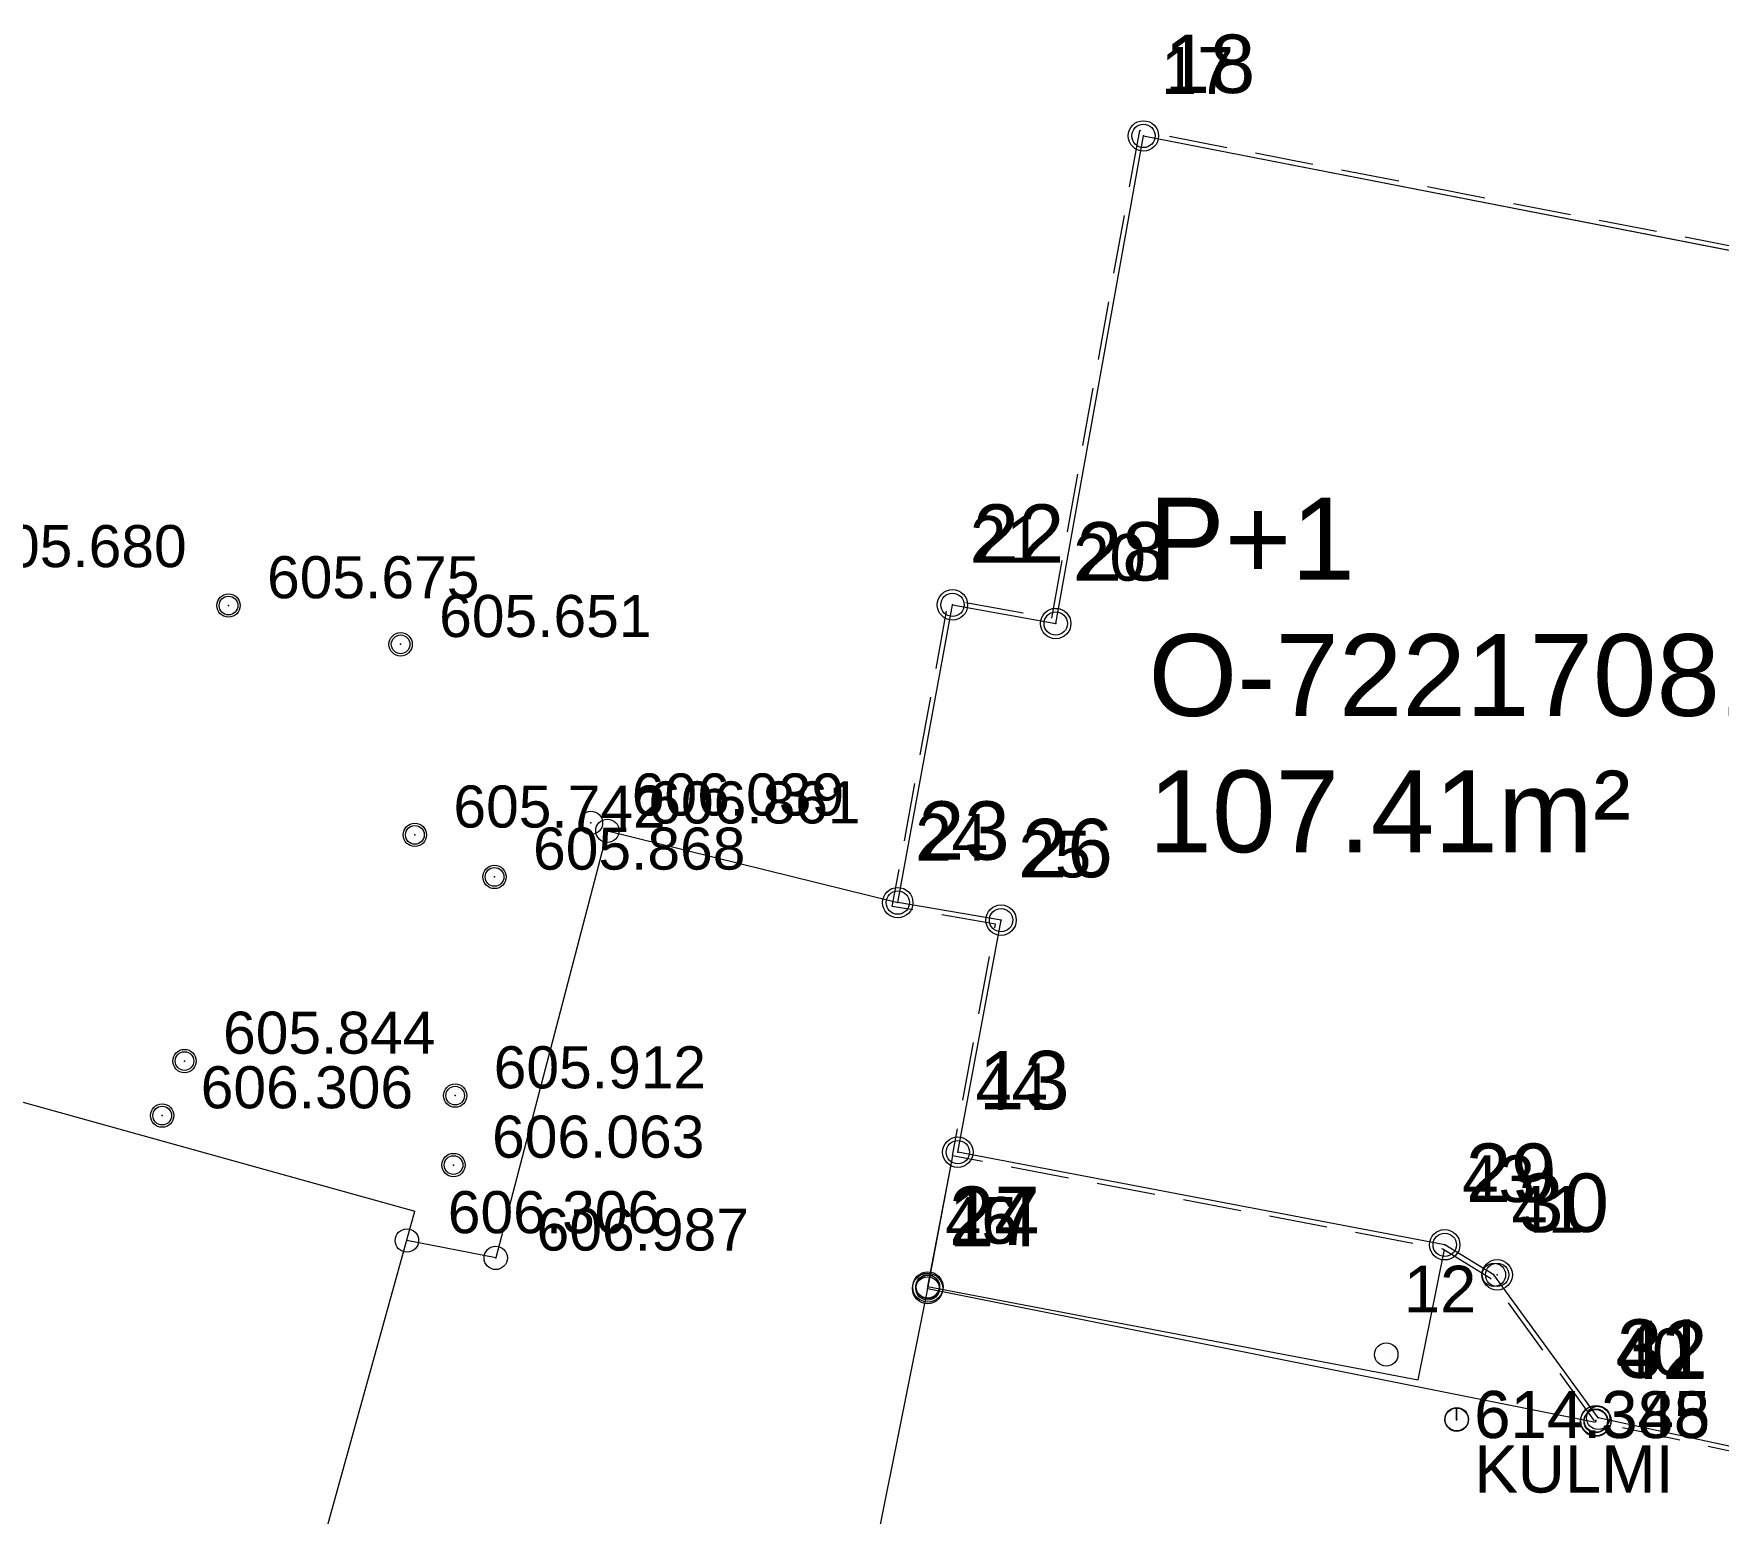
# Model space of a CAD drawing. Header units: metres. Extents: x 7508213 to 7508396, y 4696547 to 4696848.
# Drawn here: x 7508319.71 to 7508334.14, y 4696768.6 to 4696781.26 of the extents above; entities that cross this region are included whole.
import ezdxf

# ---------------------------------------------------------------- set-up
doc = ezdxf.new("R2010")
doc.units = ezdxf.units.M
doc.header["$PDMODE"] = 32
doc.header["$PDSIZE"] = 0.2
doc.linetypes.add('DASHED', pattern=[0.75, 0.5, -0.25])
for name, color, linetype, lineweight in [('emrat e rrugeve', 7, 'Continuous', 0), ('Etazha 0 terasa', 6, 'Continuous', 0), ('kati 0', 1, 'Continuous', 0), ('kati 0 pikat', 1, 'Continuous', 0), ('kati 0 pikat garb', 1, 'Continuous', 0), ('kati 1', 5, 'Continuous', 0), ('kati 1 pikat', 5, 'Continuous', 0), ('kati 1 terasat', 222, 'Continuous', 0), ('kati 1 terasat pikat', 222, 'Continuous', 0), ('Matjet', 210, 'Continuous', 0), ('Pikat kulm', 85, 'Continuous', 0)]:
    doc.layers.add(name, color=color, linetype=linetype, lineweight=lineweight)
doc.layers.add('garazha', color=7, linetype='Continuous', lineweight=0, true_color=0x68589d)
doc.layers.add('garazha pikat', color=7, linetype='Continuous', lineweight=0, true_color=0x68589d)
doc.styles.get("Standard").update_dxf_attribs({"font": 'arial.ttf'})

# ---------------------------------------------------------------- blocks, each defined once
blk = doc.blocks.new('*U58')
at = {"color": 0, "linetype": 'ByBlock', "lineweight": -2, "transparency": 16777216}
blk.add_line((0, 0), (0, 0), dxfattribs=at)
blk.add_circle((0, 0), 0.5, dxfattribs=at)
blk = doc.blocks.new('*U848', base_point=(7508331.294, 4696769.956, 606.713))
at = {"layer": 'kati 0 pikat', "linetype": 'ByBlock', "insert": (7508331.444, 4696770.316, 606.713), "char_height": 0.4, "attachment_point": 7}
blk.add_mtext('12', dxfattribs=at)
blk = doc.blocks.new('*U849', base_point=(7508331.294, 4696769.956, 606.713))
at = {"layer": 'kati 0 pikat', "linetype": 'ByBlock', "lineweight": -2}
blk.add_blockref('*U848', (7508331.294, 4696769.956, 606.713), dxfattribs=at)
blk = doc.blocks.new('*U850', base_point=(7508331.294, 4696769.956, 606.713))
at = {"layer": 'kati 0 pikat', "linetype": 'ByBlock', "lineweight": -2}
blk.add_blockref('*U849', (7508331.294, 4696769.956, 606.713), dxfattribs=at)
at = {"layer": 'kati 0 pikat', "linetype": 'ByBlock', "lineweight": -2, "xscale": 0.1999999960000001, "yscale": 0.1999999960000001, "zscale": 0.1999999960000001}
blk.add_blockref('*U58', (7508331.294, 4696769.956, 606.713), dxfattribs=at)
blk = doc.blocks.new('*U851', base_point=(7508327.626, 4696771.688, 609.583))
at = {"layer": 'kati 1 pikat', "linetype": 'ByBlock', "insert": (7508327.806, 4696772.048, 609.583), "char_height": 0.5, "attachment_point": 7}
blk.add_mtext('13', dxfattribs=at)
blk = doc.blocks.new('*U852', base_point=(7508327.626, 4696771.688, 609.583))
at = {"layer": 'kati 1 pikat', "linetype": 'ByBlock', "lineweight": -2}
blk.add_blockref('*U851', (7508327.626, 4696771.688, 609.583), dxfattribs=at)
blk = doc.blocks.new('*U853', base_point=(7508327.626, 4696771.688, 609.583))
at = {"layer": 'kati 1 pikat', "linetype": 'ByBlock', "lineweight": -2}
blk.add_blockref('*U852', (7508327.626, 4696771.688, 609.583), dxfattribs=at)
at = {"layer": 'kati 1 pikat', "linetype": 'ByBlock', "lineweight": -2, "xscale": 0.2599999948000001, "yscale": 0.2599999948000001, "zscale": 0.2599999948000001}
blk.add_blockref('*U58', (7508327.626, 4696771.688, 609.583), dxfattribs=at)
blk = doc.blocks.new('*U854', base_point=(7508327.367, 4696770.521, 609.583))
at = {"layer": 'kati 1 terasat pikat', "linetype": 'ByBlock', "insert": (7508327.547, 4696770.881, 609.583), "char_height": 0.5, "attachment_point": 7}
blk.add_mtext('14', dxfattribs=at)
blk = doc.blocks.new('*U855', base_point=(7508327.367, 4696770.521, 609.583))
at = {"layer": 'kati 1 terasat pikat', "linetype": 'ByBlock', "lineweight": -2}
blk.add_blockref('*U854', (7508327.367, 4696770.521, 609.583), dxfattribs=at)
blk = doc.blocks.new('*U856', base_point=(7508327.367, 4696770.521, 609.583))
at = {"layer": 'kati 1 terasat pikat', "linetype": 'ByBlock', "lineweight": -2}
blk.add_blockref('*U855', (7508327.367, 4696770.521, 609.583), dxfattribs=at)
at = {"layer": 'kati 1 terasat pikat', "linetype": 'ByBlock', "lineweight": -2, "xscale": 0.2599999948000001, "yscale": 0.2599999948000001, "zscale": 0.2599999948000001}
blk.add_blockref('*U58', (7508327.367, 4696770.521, 609.583), dxfattribs=at)
blk = doc.blocks.new('*U92')
at = {"color": 0, "linetype": 'ByBlock', "lineweight": -2, "transparency": 16777216}
blk.add_line((0, 0), (0, 0.5), dxfattribs=at)
blk.add_circle((0, 0), 0.5, dxfattribs=at)
blk = doc.blocks.new('*U857', base_point=(7508331.896, 4696769.398, 614.388))
at = {"layer": 'Pikat kulm', "linetype": 'ByBlock', "char_height": 0.4}
for s, insert, attachment_point in [('{\\fArial|b0|i0|c0|p34;\\C30;614.388}', (7508332.046, 4696769.438, 614.388), 4), ('{\\fArial|b0|i0|c0|p34;\\C55;\\c5411237;KULMI}', (7508332.046, 4696769.174, 614.388), 1)]:
    blk.add_mtext(s, dxfattribs=dict(at, insert=insert, attachment_point=attachment_point))
blk = doc.blocks.new('*U858', base_point=(7508331.896, 4696769.398, 614.388))
at = {"color": 97, "linetype": 'ByBlock', "lineweight": -2}
blk.add_blockref('*U857', (7508331.896, 4696769.398, 614.388), dxfattribs=at)
blk = doc.blocks.new('*U859', base_point=(7508331.896, 4696769.398, 614.388))
at = {"color": 97, "linetype": 'ByBlock', "lineweight": -2}
blk.add_blockref('*U858', (7508331.896, 4696769.398, 614.388), dxfattribs=at)
at = {"color": 97, "linetype": 'ByBlock', "lineweight": -2, "xscale": 0.1999999960000001, "yscale": 0.1999999960000001, "zscale": 0.1999999960000001}
blk.add_blockref('*U92', (7508331.896, 4696769.398, 614.388), dxfattribs=at)
blk = doc.blocks.new('*U863', base_point=(7508329.215, 4696780.387, 606.713))
at = {"layer": 'kati 0 pikat', "linetype": 'ByBlock', "insert": (7508329.365, 4696780.747, 606.713), "char_height": 0.4, "attachment_point": 7}
blk.add_mtext('17', dxfattribs=at)
blk = doc.blocks.new('*U864', base_point=(7508329.215, 4696780.387, 606.713))
at = {"layer": 'kati 0 pikat', "linetype": 'ByBlock', "lineweight": -2}
blk.add_blockref('*U863', (7508329.215, 4696780.387, 606.713), dxfattribs=at)
blk = doc.blocks.new('*U865', base_point=(7508329.215, 4696780.387, 606.713))
at = {"layer": 'kati 0 pikat', "linetype": 'ByBlock', "lineweight": -2}
blk.add_blockref('*U864', (7508329.215, 4696780.387, 606.713), dxfattribs=at)
at = {"layer": 'kati 0 pikat', "linetype": 'ByBlock', "lineweight": -2, "xscale": 0.1999999960000001, "yscale": 0.1999999960000001, "zscale": 0.1999999960000001}
blk.add_blockref('*U58', (7508329.215, 4696780.387, 606.713), dxfattribs=at)
blk = doc.blocks.new('*U866', base_point=(7508329.215, 4696780.387, 609.583))
at = {"layer": 'kati 1 pikat', "linetype": 'ByBlock', "insert": (7508329.395, 4696780.747, 609.583), "char_height": 0.5, "attachment_point": 7}
blk.add_mtext('18', dxfattribs=at)
blk = doc.blocks.new('*U867', base_point=(7508329.215, 4696780.387, 609.583))
at = {"layer": 'kati 1 pikat', "linetype": 'ByBlock', "lineweight": -2}
blk.add_blockref('*U866', (7508329.215, 4696780.387, 609.583), dxfattribs=at)
blk = doc.blocks.new('*U868', base_point=(7508329.215, 4696780.387, 609.583))
at = {"layer": 'kati 1 pikat', "linetype": 'ByBlock', "lineweight": -2}
blk.add_blockref('*U867', (7508329.215, 4696780.387, 609.583), dxfattribs=at)
at = {"layer": 'kati 1 pikat', "linetype": 'ByBlock', "lineweight": -2, "xscale": 0.2599999948000001, "yscale": 0.2599999948000001, "zscale": 0.2599999948000001}
blk.add_blockref('*U58', (7508329.215, 4696780.387, 609.583), dxfattribs=at)
blk = doc.blocks.new('*U872', base_point=(7508328.464, 4696776.213, 606.713))
at = {"layer": 'kati 0 pikat', "linetype": 'ByBlock', "insert": (7508328.614, 4696776.574, 606.713), "char_height": 0.4, "attachment_point": 7}
blk.add_mtext('20', dxfattribs=at)
blk = doc.blocks.new('*U873', base_point=(7508328.464, 4696776.213, 606.713))
at = {"layer": 'kati 0 pikat', "linetype": 'ByBlock', "lineweight": -2}
blk.add_blockref('*U872', (7508328.464, 4696776.213, 606.713), dxfattribs=at)
blk = doc.blocks.new('*U874', base_point=(7508328.464, 4696776.213, 606.713))
at = {"layer": 'kati 0 pikat', "linetype": 'ByBlock', "lineweight": -2}
blk.add_blockref('*U873', (7508328.464, 4696776.213, 606.713), dxfattribs=at)
at = {"layer": 'kati 0 pikat', "linetype": 'ByBlock', "lineweight": -2, "xscale": 0.1999999960000001, "yscale": 0.1999999960000001, "zscale": 0.1999999960000001}
blk.add_blockref('*U58', (7508328.464, 4696776.213, 606.713), dxfattribs=at)
blk = doc.blocks.new('*U875', base_point=(7508327.58, 4696776.373, 606.713))
at = {"layer": 'kati 0 pikat', "linetype": 'ByBlock', "insert": (7508327.73, 4696776.733, 606.713), "char_height": 0.4, "attachment_point": 7}
blk.add_mtext('21', dxfattribs=at)
blk = doc.blocks.new('*U876', base_point=(7508327.58, 4696776.373, 606.713))
at = {"layer": 'kati 0 pikat', "linetype": 'ByBlock', "lineweight": -2}
blk.add_blockref('*U875', (7508327.58, 4696776.373, 606.713), dxfattribs=at)
blk = doc.blocks.new('*U877', base_point=(7508327.58, 4696776.373, 606.713))
at = {"layer": 'kati 0 pikat', "linetype": 'ByBlock', "lineweight": -2}
blk.add_blockref('*U876', (7508327.58, 4696776.373, 606.713), dxfattribs=at)
at = {"layer": 'kati 0 pikat', "linetype": 'ByBlock', "lineweight": -2, "xscale": 0.1999999960000001, "yscale": 0.1999999960000001, "zscale": 0.1999999960000001}
blk.add_blockref('*U58', (7508327.58, 4696776.373, 606.713), dxfattribs=at)
blk = doc.blocks.new('*U878', base_point=(7508327.58, 4696776.373, 609.583))
at = {"layer": 'kati 1 pikat', "linetype": 'ByBlock', "insert": (7508327.76, 4696776.733, 609.583), "char_height": 0.5, "attachment_point": 7}
blk.add_mtext('22', dxfattribs=at)
blk = doc.blocks.new('*U879', base_point=(7508327.58, 4696776.373, 609.583))
at = {"layer": 'kati 1 pikat', "linetype": 'ByBlock', "lineweight": -2}
blk.add_blockref('*U878', (7508327.58, 4696776.373, 609.583), dxfattribs=at)
blk = doc.blocks.new('*U880', base_point=(7508327.58, 4696776.373, 609.583))
at = {"layer": 'kati 1 pikat', "linetype": 'ByBlock', "lineweight": -2}
blk.add_blockref('*U879', (7508327.58, 4696776.373, 609.583), dxfattribs=at)
at = {"layer": 'kati 1 pikat', "linetype": 'ByBlock', "lineweight": -2, "xscale": 0.2599999948000001, "yscale": 0.2599999948000001, "zscale": 0.2599999948000001}
blk.add_blockref('*U58', (7508327.58, 4696776.373, 609.583), dxfattribs=at)
blk = doc.blocks.new('*U881', base_point=(7508327.112, 4696773.824, 609.583))
at = {"layer": 'kati 1 pikat', "linetype": 'ByBlock', "insert": (7508327.292, 4696774.184, 609.583), "char_height": 0.5, "attachment_point": 7}
blk.add_mtext('23', dxfattribs=at)
blk = doc.blocks.new('*U882', base_point=(7508327.112, 4696773.824, 609.583))
at = {"layer": 'kati 1 pikat', "linetype": 'ByBlock', "lineweight": -2}
blk.add_blockref('*U881', (7508327.112, 4696773.824, 609.583), dxfattribs=at)
blk = doc.blocks.new('*U883', base_point=(7508327.112, 4696773.824, 609.583))
at = {"layer": 'kati 1 pikat', "linetype": 'ByBlock', "lineweight": -2}
blk.add_blockref('*U882', (7508327.112, 4696773.824, 609.583), dxfattribs=at)
at = {"layer": 'kati 1 pikat', "linetype": 'ByBlock', "lineweight": -2, "xscale": 0.2599999948000001, "yscale": 0.2599999948000001, "zscale": 0.2599999948000001}
blk.add_blockref('*U58', (7508327.112, 4696773.824, 609.583), dxfattribs=at)
blk = doc.blocks.new('*U884', base_point=(7508327.112, 4696773.824, 606.713))
at = {"layer": 'kati 0 pikat', "linetype": 'ByBlock', "insert": (7508327.262, 4696774.184, 606.713), "char_height": 0.4, "attachment_point": 7}
blk.add_mtext('24', dxfattribs=at)
blk = doc.blocks.new('*U885', base_point=(7508327.112, 4696773.824, 606.713))
at = {"layer": 'kati 0 pikat', "linetype": 'ByBlock', "lineweight": -2}
blk.add_blockref('*U884', (7508327.112, 4696773.824, 606.713), dxfattribs=at)
blk = doc.blocks.new('*U886', base_point=(7508327.112, 4696773.824, 606.713))
at = {"layer": 'kati 0 pikat', "linetype": 'ByBlock', "lineweight": -2}
blk.add_blockref('*U885', (7508327.112, 4696773.824, 606.713), dxfattribs=at)
at = {"layer": 'kati 0 pikat', "linetype": 'ByBlock', "lineweight": -2, "xscale": 0.1999999960000001, "yscale": 0.1999999960000001, "zscale": 0.1999999960000001}
blk.add_blockref('*U58', (7508327.112, 4696773.824, 606.713), dxfattribs=at)
blk = doc.blocks.new('*U887', base_point=(7508327.996, 4696773.674, 606.713))
at = {"layer": 'kati 0 pikat', "linetype": 'ByBlock', "insert": (7508328.146, 4696774.034, 606.713), "char_height": 0.4, "attachment_point": 7}
blk.add_mtext('25', dxfattribs=at)
blk = doc.blocks.new('*U888', base_point=(7508327.996, 4696773.674, 606.713))
at = {"layer": 'kati 0 pikat', "linetype": 'ByBlock', "lineweight": -2}
blk.add_blockref('*U887', (7508327.996, 4696773.674, 606.713), dxfattribs=at)
blk = doc.blocks.new('*U889', base_point=(7508327.996, 4696773.674, 606.713))
at = {"layer": 'kati 0 pikat', "linetype": 'ByBlock', "lineweight": -2}
blk.add_blockref('*U888', (7508327.996, 4696773.674, 606.713), dxfattribs=at)
at = {"layer": 'kati 0 pikat', "linetype": 'ByBlock', "lineweight": -2, "xscale": 0.1999999960000001, "yscale": 0.1999999960000001, "zscale": 0.1999999960000001}
blk.add_blockref('*U58', (7508327.996, 4696773.674, 606.713), dxfattribs=at)
blk = doc.blocks.new('*U890', base_point=(7508327.996, 4696773.674, 609.583))
at = {"layer": 'kati 1 pikat', "linetype": 'ByBlock', "insert": (7508328.176, 4696774.034, 609.583), "char_height": 0.5, "attachment_point": 7}
blk.add_mtext('26', dxfattribs=at)
blk = doc.blocks.new('*U891', base_point=(7508327.996, 4696773.674, 609.583))
at = {"layer": 'kati 1 pikat', "linetype": 'ByBlock', "lineweight": -2}
blk.add_blockref('*U890', (7508327.996, 4696773.674, 609.583), dxfattribs=at)
blk = doc.blocks.new('*U892', base_point=(7508327.996, 4696773.674, 609.583))
at = {"layer": 'kati 1 pikat', "linetype": 'ByBlock', "lineweight": -2}
blk.add_blockref('*U891', (7508327.996, 4696773.674, 609.583), dxfattribs=at)
at = {"layer": 'kati 1 pikat', "linetype": 'ByBlock', "lineweight": -2, "xscale": 0.2599999948000001, "yscale": 0.2599999948000001, "zscale": 0.2599999948000001}
blk.add_blockref('*U58', (7508327.996, 4696773.674, 609.583), dxfattribs=at)
blk = doc.blocks.new('*U893', base_point=(7508327.37, 4696770.534, 609.583))
at = {"layer": 'kati 1 terasat pikat', "linetype": 'ByBlock', "insert": (7508327.55, 4696770.894, 609.583), "char_height": 0.5, "attachment_point": 7}
blk.add_mtext('27', dxfattribs=at)
blk = doc.blocks.new('*U894', base_point=(7508327.37, 4696770.534, 609.583))
at = {"layer": 'kati 1 terasat pikat', "linetype": 'ByBlock', "lineweight": -2}
blk.add_blockref('*U893', (7508327.37, 4696770.534, 609.583), dxfattribs=at)
blk = doc.blocks.new('*U895', base_point=(7508327.37, 4696770.534, 609.583))
at = {"layer": 'kati 1 terasat pikat', "linetype": 'ByBlock', "lineweight": -2}
blk.add_blockref('*U894', (7508327.37, 4696770.534, 609.583), dxfattribs=at)
at = {"layer": 'kati 1 terasat pikat', "linetype": 'ByBlock', "lineweight": -2, "xscale": 0.2599999948000001, "yscale": 0.2599999948000001, "zscale": 0.2599999948000001}
blk.add_blockref('*U58', (7508327.37, 4696770.534, 609.583), dxfattribs=at)
blk = doc.blocks.new('*U896', base_point=(7508328.464, 4696776.213, 609.583))
at = {"layer": 'kati 1 pikat', "linetype": 'ByBlock', "insert": (7508328.644, 4696776.574, 609.583), "char_height": 0.5, "attachment_point": 7}
blk.add_mtext('28', dxfattribs=at)
blk = doc.blocks.new('*U897', base_point=(7508328.464, 4696776.213, 609.583))
at = {"layer": 'kati 1 pikat', "linetype": 'ByBlock', "lineweight": -2}
blk.add_blockref('*U896', (7508328.464, 4696776.213, 609.583), dxfattribs=at)
blk = doc.blocks.new('*U898', base_point=(7508328.464, 4696776.213, 609.583))
at = {"layer": 'kati 1 pikat', "linetype": 'ByBlock', "lineweight": -2}
blk.add_blockref('*U897', (7508328.464, 4696776.213, 609.583), dxfattribs=at)
at = {"layer": 'kati 1 pikat', "linetype": 'ByBlock', "lineweight": -2, "xscale": 0.2599999948000001, "yscale": 0.2599999948000001, "zscale": 0.2599999948000001}
blk.add_blockref('*U58', (7508328.464, 4696776.213, 609.583), dxfattribs=at)
blk = doc.blocks.new('*U899', base_point=(7508331.794, 4696770.895, 609.583))
at = {"layer": 'kati 1 pikat', "linetype": 'ByBlock', "insert": (7508331.974, 4696771.255, 609.583), "char_height": 0.5, "attachment_point": 7}
blk.add_mtext('29', dxfattribs=at)
blk = doc.blocks.new('*U900', base_point=(7508331.794, 4696770.895, 609.583))
at = {"layer": 'kati 1 pikat', "linetype": 'ByBlock', "lineweight": -2}
blk.add_blockref('*U899', (7508331.794, 4696770.895, 609.583), dxfattribs=at)
blk = doc.blocks.new('*U901', base_point=(7508331.794, 4696770.895, 609.583))
at = {"layer": 'kati 1 pikat', "linetype": 'ByBlock', "lineweight": -2}
blk.add_blockref('*U900', (7508331.794, 4696770.895, 609.583), dxfattribs=at)
at = {"layer": 'kati 1 pikat', "linetype": 'ByBlock', "lineweight": -2, "xscale": 0.2599999948000001, "yscale": 0.2599999948000001, "zscale": 0.2599999948000001}
blk.add_blockref('*U58', (7508331.794, 4696770.895, 609.583), dxfattribs=at)
blk = doc.blocks.new('*U902', base_point=(7508332.243, 4696770.638, 609.583))
at = {"layer": 'kati 1 pikat', "linetype": 'ByBlock', "insert": (7508332.423, 4696770.998, 609.583), "char_height": 0.5, "attachment_point": 7}
blk.add_mtext('30', dxfattribs=at)
blk = doc.blocks.new('*U903', base_point=(7508332.243, 4696770.638, 609.583))
at = {"layer": 'kati 1 pikat', "linetype": 'ByBlock', "lineweight": -2}
blk.add_blockref('*U902', (7508332.243, 4696770.638, 609.583), dxfattribs=at)
blk = doc.blocks.new('*U904', base_point=(7508332.243, 4696770.638, 609.583))
at = {"layer": 'kati 1 pikat', "linetype": 'ByBlock', "lineweight": -2}
blk.add_blockref('*U903', (7508332.243, 4696770.638, 609.583), dxfattribs=at)
at = {"layer": 'kati 1 pikat', "linetype": 'ByBlock', "lineweight": -2, "xscale": 0.2599999948000001, "yscale": 0.2599999948000001, "zscale": 0.2599999948000001}
blk.add_blockref('*U58', (7508332.243, 4696770.638, 609.583), dxfattribs=at)
blk = doc.blocks.new('*U905', base_point=(7508333.089, 4696769.39, 609.583))
at = {"layer": 'kati 1 pikat', "linetype": 'ByBlock', "insert": (7508333.269, 4696769.75, 609.583), "char_height": 0.5, "attachment_point": 7}
blk.add_mtext('31', dxfattribs=at)
blk = doc.blocks.new('*U906', base_point=(7508333.089, 4696769.39, 609.583))
at = {"layer": 'kati 1 pikat', "linetype": 'ByBlock', "lineweight": -2}
blk.add_blockref('*U905', (7508333.089, 4696769.39, 609.583), dxfattribs=at)
blk = doc.blocks.new('*U907', base_point=(7508333.089, 4696769.39, 609.583))
at = {"layer": 'kati 1 pikat', "linetype": 'ByBlock', "lineweight": -2}
blk.add_blockref('*U906', (7508333.089, 4696769.39, 609.583), dxfattribs=at)
at = {"layer": 'kati 1 pikat', "linetype": 'ByBlock', "lineweight": -2, "xscale": 0.2599999948000001, "yscale": 0.2599999948000001, "zscale": 0.2599999948000001}
blk.add_blockref('*U58', (7508333.089, 4696769.39, 609.583), dxfattribs=at)
blk = doc.blocks.new('*U932', base_point=(7508333.108, 4696769.414, 606.713))
at = {"layer": 'kati 0 pikat', "linetype": 'ByBlock', "insert": (7508333.258, 4696769.774, 606.713), "char_height": 0.4, "attachment_point": 7}
blk.add_mtext('40', dxfattribs=at)
blk = doc.blocks.new('*U933', base_point=(7508333.108, 4696769.414, 606.713))
at = {"layer": 'kati 0 pikat', "linetype": 'ByBlock', "lineweight": -2}
blk.add_blockref('*U932', (7508333.108, 4696769.414, 606.713), dxfattribs=at)
blk = doc.blocks.new('*U934', base_point=(7508333.108, 4696769.414, 606.713))
at = {"layer": 'kati 0 pikat', "linetype": 'ByBlock', "lineweight": -2}
blk.add_blockref('*U933', (7508333.108, 4696769.414, 606.713), dxfattribs=at)
at = {"layer": 'kati 0 pikat', "linetype": 'ByBlock', "lineweight": -2, "xscale": 0.1999999960000001, "yscale": 0.1999999960000001, "zscale": 0.1999999960000001}
blk.add_blockref('*U58', (7508333.108, 4696769.414, 606.713), dxfattribs=at)
blk = doc.blocks.new('*U935', base_point=(7508332.215, 4696770.638, 606.713))
at = {"layer": 'kati 0 pikat', "linetype": 'ByBlock', "insert": (7508332.365, 4696770.998, 606.713), "char_height": 0.4, "attachment_point": 7}
blk.add_mtext('41', dxfattribs=at)
blk = doc.blocks.new('*U936', base_point=(7508332.215, 4696770.638, 606.713))
at = {"layer": 'kati 0 pikat', "linetype": 'ByBlock', "lineweight": -2}
blk.add_blockref('*U935', (7508332.215, 4696770.638, 606.713), dxfattribs=at)
blk = doc.blocks.new('*U937', base_point=(7508332.215, 4696770.638, 606.713))
at = {"layer": 'kati 0 pikat', "linetype": 'ByBlock', "lineweight": -2}
blk.add_blockref('*U936', (7508332.215, 4696770.638, 606.713), dxfattribs=at)
at = {"layer": 'kati 0 pikat', "linetype": 'ByBlock', "lineweight": -2, "xscale": 0.1999999960000001, "yscale": 0.1999999960000001, "zscale": 0.1999999960000001}
blk.add_blockref('*U58', (7508332.215, 4696770.638, 606.713), dxfattribs=at)
blk = doc.blocks.new('*U938', base_point=(7508333.087, 4696769.385, 609.583))
at = {"layer": 'kati 1 terasat pikat', "linetype": 'ByBlock', "insert": (7508333.267, 4696769.745, 609.583), "char_height": 0.5, "attachment_point": 7}
blk.add_mtext('42', dxfattribs=at)
blk = doc.blocks.new('*U939', base_point=(7508333.087, 4696769.385, 609.583))
at = {"layer": 'kati 1 terasat pikat', "linetype": 'ByBlock', "lineweight": -2}
blk.add_blockref('*U938', (7508333.087, 4696769.385, 609.583), dxfattribs=at)
blk = doc.blocks.new('*U940', base_point=(7508333.087, 4696769.385, 609.583))
at = {"layer": 'kati 1 terasat pikat', "linetype": 'ByBlock', "lineweight": -2}
blk.add_blockref('*U939', (7508333.087, 4696769.385, 609.583), dxfattribs=at)
at = {"layer": 'kati 1 terasat pikat', "linetype": 'ByBlock', "lineweight": -2, "xscale": 0.2599999948000001, "yscale": 0.2599999948000001, "zscale": 0.2599999948000001}
blk.add_blockref('*U58', (7508333.087, 4696769.385, 609.583), dxfattribs=at)
blk = doc.blocks.new('*U941', base_point=(7508331.794, 4696770.895, 606.713))
at = {"layer": 'kati 0 pikat', "linetype": 'ByBlock', "insert": (7508331.944, 4696771.255, 606.713), "char_height": 0.4, "attachment_point": 7}
blk.add_mtext('43', dxfattribs=at)
blk = doc.blocks.new('*U942', base_point=(7508331.794, 4696770.895, 606.713))
at = {"layer": 'kati 0 pikat', "linetype": 'ByBlock', "lineweight": -2}
blk.add_blockref('*U941', (7508331.794, 4696770.895, 606.713), dxfattribs=at)
blk = doc.blocks.new('*U943', base_point=(7508331.794, 4696770.895, 606.713))
at = {"layer": 'kati 0 pikat', "linetype": 'ByBlock', "lineweight": -2}
blk.add_blockref('*U942', (7508331.794, 4696770.895, 606.713), dxfattribs=at)
at = {"layer": 'kati 0 pikat', "linetype": 'ByBlock', "lineweight": -2, "xscale": 0.1999999960000001, "yscale": 0.1999999960000001, "zscale": 0.1999999960000001}
blk.add_blockref('*U58', (7508331.794, 4696770.895, 606.713), dxfattribs=at)
blk = doc.blocks.new('*U944', base_point=(7508327.626, 4696771.688, 606.713))
at = {"layer": 'kati 0 pikat', "linetype": 'ByBlock', "insert": (7508327.776, 4696772.048, 606.713), "char_height": 0.4, "attachment_point": 7}
blk.add_mtext('44', dxfattribs=at)
blk = doc.blocks.new('*U945', base_point=(7508327.626, 4696771.688, 606.713))
at = {"layer": 'kati 0 pikat', "linetype": 'ByBlock', "lineweight": -2}
blk.add_blockref('*U944', (7508327.626, 4696771.688, 606.713), dxfattribs=at)
blk = doc.blocks.new('*U946', base_point=(7508327.626, 4696771.688, 606.713))
at = {"layer": 'kati 0 pikat', "linetype": 'ByBlock', "lineweight": -2}
blk.add_blockref('*U945', (7508327.626, 4696771.688, 606.713), dxfattribs=at)
at = {"layer": 'kati 0 pikat', "linetype": 'ByBlock', "lineweight": -2, "xscale": 0.1999999960000001, "yscale": 0.1999999960000001, "zscale": 0.1999999960000001}
blk.add_blockref('*U58', (7508327.626, 4696771.688, 606.713), dxfattribs=at)
blk = doc.blocks.new('*U947', base_point=(7508327.367, 4696770.539, 606.713))
at = {"layer": 'kati 0 pikat', "linetype": 'ByBlock', "insert": (7508327.517, 4696770.899, 606.713), "char_height": 0.4, "attachment_point": 7}
blk.add_mtext('45', dxfattribs=at)
blk = doc.blocks.new('*U948', base_point=(7508327.367, 4696770.539, 606.713))
at = {"layer": 'kati 0 pikat', "linetype": 'ByBlock', "lineweight": -2}
blk.add_blockref('*U947', (7508327.367, 4696770.539, 606.713), dxfattribs=at)
blk = doc.blocks.new('*U949', base_point=(7508327.367, 4696770.539, 606.713))
at = {"layer": 'kati 0 pikat', "linetype": 'ByBlock', "lineweight": -2}
blk.add_blockref('*U948', (7508327.367, 4696770.539, 606.713), dxfattribs=at)
at = {"layer": 'kati 0 pikat', "linetype": 'ByBlock', "lineweight": -2, "xscale": 0.1999999960000001, "yscale": 0.1999999960000001, "zscale": 0.1999999960000001}
blk.add_blockref('*U58', (7508327.367, 4696770.539, 606.713), dxfattribs=at)
blk = doc.blocks.new('*U950', base_point=(7508327.367, 4696770.539, 606.713))
at = {"layer": 'kati 0 pikat', "linetype": 'ByBlock', "insert": (7508327.517, 4696770.899, 606.713), "char_height": 0.4, "attachment_point": 7}
blk.add_mtext('46', dxfattribs=at)
blk = doc.blocks.new('*U951', base_point=(7508327.367, 4696770.539, 606.713))
at = {"layer": 'kati 0 pikat', "linetype": 'ByBlock', "lineweight": -2}
blk.add_blockref('*U950', (7508327.367, 4696770.539, 606.713), dxfattribs=at)
blk = doc.blocks.new('*U952', base_point=(7508327.367, 4696770.539, 606.713))
at = {"layer": 'kati 0 pikat', "linetype": 'ByBlock', "lineweight": -2}
blk.add_blockref('*U951', (7508327.367, 4696770.539, 606.713), dxfattribs=at)
at = {"layer": 'kati 0 pikat', "linetype": 'ByBlock', "lineweight": -2, "xscale": 0.1999999960000001, "yscale": 0.1999999960000001, "zscale": 0.1999999960000001}
blk.add_blockref('*U58', (7508327.367, 4696770.539, 606.713), dxfattribs=at)
blk = doc.blocks.new('*U953', base_point=(7508331.897, 4696769.402, 614.345))
at = {"layer": 'Pikat kulm', "linetype": 'ByBlock', "char_height": 0.4}
for s, insert, attachment_point in [('{\\fArial|b0|i0|c0|p34;\\C30;614.345}', (7508332.047, 4696769.442, 614.345), 4), ('{\\fArial|b0|i0|c0|p34;\\C55;\\c5411237;KULMI}', (7508332.047, 4696769.178, 614.345), 1)]:
    blk.add_mtext(s, dxfattribs=dict(at, insert=insert, attachment_point=attachment_point))
blk = doc.blocks.new('*U954', base_point=(7508331.897, 4696769.402, 614.345))
at = {"color": 97, "linetype": 'ByBlock', "lineweight": -2}
blk.add_blockref('*U953', (7508331.897, 4696769.402, 614.345), dxfattribs=at)
blk = doc.blocks.new('*U955', base_point=(7508331.897, 4696769.402, 614.345))
at = {"color": 97, "linetype": 'ByBlock', "lineweight": -2}
blk.add_blockref('*U954', (7508331.897, 4696769.402, 614.345), dxfattribs=at)
at = {"color": 97, "linetype": 'ByBlock', "lineweight": -2, "xscale": 0.1999999960000001, "yscale": 0.1999999960000001, "zscale": 0.1999999960000001}
blk.add_blockref('*U92', (7508331.897, 4696769.402, 614.345), dxfattribs=at)
blk = doc.blocks.new('*U1595', base_point=(7508321.006, 4696772.468, 605.844))
at = {"layer": 'Matjet', "linetype": 'ByBlock', "insert": (7508321.336, 4696772.708, 605.844), "char_height": 0.36, "attachment_point": 4}
blk.add_mtext('605.844', dxfattribs=at)
blk = doc.blocks.new('*U1596', base_point=(7508321.006, 4696772.468, 605.844))
at = {"layer": 'Matjet', "linetype": 'ByBlock', "lineweight": -2}
blk.add_blockref('*U1595', (7508321.006, 4696772.468, 605.844), dxfattribs=at)
blk = doc.blocks.new('*U1597', base_point=(7508321.006, 4696772.468, 605.844))
at = {"layer": 'Matjet', "linetype": 'ByBlock', "lineweight": -2}
blk.add_blockref('*U1596', (7508321.006, 4696772.468, 605.844), dxfattribs=at)
at = {"layer": 'Matjet', "linetype": 'ByBlock', "lineweight": -2, "xscale": 0.1599999968, "yscale": 0.1599999968, "zscale": 0.1599999968}
blk.add_blockref('*U58', (7508321.006, 4696772.468, 605.844), dxfattribs=at)
blk = doc.blocks.new('*U1598', base_point=(7508320.815, 4696772.001, 606.306))
at = {"layer": 'Matjet', "linetype": 'ByBlock', "insert": (7508321.145, 4696772.241, 606.306), "char_height": 0.36, "attachment_point": 4}
blk.add_mtext('606.306', dxfattribs=at)
blk = doc.blocks.new('*U1599', base_point=(7508320.815, 4696772.001, 606.306))
at = {"layer": 'Matjet', "linetype": 'ByBlock', "lineweight": -2}
blk.add_blockref('*U1598', (7508320.815, 4696772.001, 606.306), dxfattribs=at)
blk = doc.blocks.new('*U1600', base_point=(7508320.815, 4696772.001, 606.306))
at = {"layer": 'Matjet', "linetype": 'ByBlock', "lineweight": -2}
blk.add_blockref('*U1599', (7508320.815, 4696772.001, 606.306), dxfattribs=at)
at = {"layer": 'Matjet', "linetype": 'ByBlock', "lineweight": -2, "xscale": 0.1599999968, "yscale": 0.1599999968, "zscale": 0.1599999968}
blk.add_blockref('*U58', (7508320.815, 4696772.001, 606.306), dxfattribs=at)
blk = doc.blocks.new('*U1604', base_point=(7508323.323, 4696772.172, 605.912))
at = {"layer": 'Matjet', "linetype": 'ByBlock', "insert": (7508323.653, 4696772.412, 605.912), "char_height": 0.36, "attachment_point": 4}
blk.add_mtext('605.912', dxfattribs=at)
blk = doc.blocks.new('*U1605', base_point=(7508323.323, 4696772.172, 605.912))
at = {"layer": 'Matjet', "linetype": 'ByBlock', "lineweight": -2}
blk.add_blockref('*U1604', (7508323.323, 4696772.172, 605.912), dxfattribs=at)
blk = doc.blocks.new('*U1606', base_point=(7508323.323, 4696772.172, 605.912))
at = {"layer": 'Matjet', "linetype": 'ByBlock', "lineweight": -2}
blk.add_blockref('*U1605', (7508323.323, 4696772.172, 605.912), dxfattribs=at)
at = {"layer": 'Matjet', "linetype": 'ByBlock', "lineweight": -2, "xscale": 0.1599999968, "yscale": 0.1599999968, "zscale": 0.1599999968}
blk.add_blockref('*U58', (7508323.323, 4696772.172, 605.912), dxfattribs=at)
blk = doc.blocks.new('*U1607', base_point=(7508323.309, 4696771.578, 606.063))
at = {"layer": 'Matjet', "linetype": 'ByBlock', "insert": (7508323.639, 4696771.818, 606.063), "char_height": 0.36, "attachment_point": 4}
blk.add_mtext('606.063', dxfattribs=at)
blk = doc.blocks.new('*U1608', base_point=(7508323.309, 4696771.578, 606.063))
at = {"layer": 'Matjet', "linetype": 'ByBlock', "lineweight": -2}
blk.add_blockref('*U1607', (7508323.309, 4696771.578, 606.063), dxfattribs=at)
blk = doc.blocks.new('*U1609', base_point=(7508323.309, 4696771.578, 606.063))
at = {"layer": 'Matjet', "linetype": 'ByBlock', "lineweight": -2}
blk.add_blockref('*U1608', (7508323.309, 4696771.578, 606.063), dxfattribs=at)
at = {"layer": 'Matjet', "linetype": 'ByBlock', "lineweight": -2, "xscale": 0.1599999968, "yscale": 0.1599999968, "zscale": 0.1599999968}
blk.add_blockref('*U58', (7508323.309, 4696771.578, 606.063), dxfattribs=at)
blk = doc.blocks.new('*U1610', base_point=(7508322.91, 4696770.932, 606.306))
at = {"layer": 'garazha pikat', "linetype": 'ByBlock', "insert": (7508323.26, 4696771.172, 606.306), "char_height": 0.36, "attachment_point": 4}
blk.add_mtext('{\\C256;606.306}', dxfattribs=at)
blk = doc.blocks.new('*U1611', base_point=(7508322.91, 4696770.932, 606.306))
at = {"layer": 'garazha pikat', "linetype": 'ByBlock', "lineweight": -2}
blk.add_blockref('*U1610', (7508322.91, 4696770.932, 606.306), dxfattribs=at)
blk = doc.blocks.new('*U1612', base_point=(7508322.91, 4696770.932, 606.306))
at = {"layer": 'garazha pikat', "linetype": 'ByBlock', "lineweight": -2}
blk.add_blockref('*U1611', (7508322.91, 4696770.932, 606.306), dxfattribs=at)
at = {"layer": 'garazha pikat', "linetype": 'ByBlock', "lineweight": -2, "xscale": 0.1999999960000001, "yscale": 0.1999999960000001, "zscale": 0.1999999960000001}
blk.add_blockref('*U58', (7508322.91, 4696770.932, 606.306), dxfattribs=at)
blk = doc.blocks.new('*U1613', base_point=(7508323.67, 4696770.783, 606.987))
at = {"layer": 'garazha pikat', "linetype": 'ByBlock', "insert": (7508324.02, 4696771.023, 606.987), "char_height": 0.36, "attachment_point": 4}
blk.add_mtext('{\\C256;606.987}', dxfattribs=at)
blk = doc.blocks.new('*U1614', base_point=(7508323.67, 4696770.783, 606.987))
at = {"layer": 'garazha pikat', "linetype": 'ByBlock', "lineweight": -2}
blk.add_blockref('*U1613', (7508323.67, 4696770.783, 606.987), dxfattribs=at)
blk = doc.blocks.new('*U1615', base_point=(7508323.67, 4696770.783, 606.987))
at = {"layer": 'garazha pikat', "linetype": 'ByBlock', "lineweight": -2}
blk.add_blockref('*U1614', (7508323.67, 4696770.783, 606.987), dxfattribs=at)
at = {"layer": 'garazha pikat', "linetype": 'ByBlock', "lineweight": -2, "xscale": 0.1999999960000001, "yscale": 0.1999999960000001, "zscale": 0.1999999960000001}
blk.add_blockref('*U58', (7508323.67, 4696770.783, 606.987), dxfattribs=at)
blk = doc.blocks.new('*U1616', base_point=(7508324.626, 4696774.439, 606.861))
at = {"layer": 'garazha pikat', "linetype": 'ByBlock', "insert": (7508324.976, 4696774.679, 606.861), "char_height": 0.36, "attachment_point": 4}
blk.add_mtext('{\\C256;606.861}', dxfattribs=at)
blk = doc.blocks.new('*U1617', base_point=(7508324.626, 4696774.439, 606.861))
at = {"layer": 'garazha pikat', "linetype": 'ByBlock', "lineweight": -2}
blk.add_blockref('*U1616', (7508324.626, 4696774.439, 606.861), dxfattribs=at)
blk = doc.blocks.new('*U1618', base_point=(7508324.626, 4696774.439, 606.861))
at = {"layer": 'garazha pikat', "linetype": 'ByBlock', "lineweight": -2}
blk.add_blockref('*U1617', (7508324.626, 4696774.439, 606.861), dxfattribs=at)
at = {"layer": 'garazha pikat', "linetype": 'ByBlock', "lineweight": -2, "xscale": 0.1999999960000001, "yscale": 0.1999999960000001, "zscale": 0.1999999960000001}
blk.add_blockref('*U58', (7508324.626, 4696774.439, 606.861), dxfattribs=at)
blk = doc.blocks.new('*U1619', base_point=(7508324.485, 4696774.507, 606.039))
at = {"layer": 'garazha pikat', "linetype": 'ByBlock', "insert": (7508324.835, 4696774.747, 606.039), "char_height": 0.36, "attachment_point": 4}
blk.add_mtext('{\\C256;606.039}', dxfattribs=at)
blk = doc.blocks.new('*U1620', base_point=(7508324.485, 4696774.507, 606.039))
at = {"layer": 'garazha pikat', "linetype": 'ByBlock', "lineweight": -2}
blk.add_blockref('*U1619', (7508324.485, 4696774.507, 606.039), dxfattribs=at)
blk = doc.blocks.new('*U1621', base_point=(7508324.485, 4696774.507, 606.039))
at = {"layer": 'garazha pikat', "linetype": 'ByBlock', "lineweight": -2}
blk.add_blockref('*U1620', (7508324.485, 4696774.507, 606.039), dxfattribs=at)
at = {"layer": 'garazha pikat', "linetype": 'ByBlock', "lineweight": -2, "xscale": 0.1999999960000001, "yscale": 0.1999999960000001, "zscale": 0.1999999960000001}
blk.add_blockref('*U58', (7508324.485, 4696774.507, 606.039), dxfattribs=at)
blk = doc.blocks.new('*U1622', base_point=(7508323.66, 4696774.044, 605.868))
at = {"layer": 'Matjet', "linetype": 'ByBlock', "insert": (7508323.99, 4696774.284, 605.868), "char_height": 0.36, "attachment_point": 4}
blk.add_mtext('605.868', dxfattribs=at)
blk = doc.blocks.new('*U1623', base_point=(7508323.66, 4696774.044, 605.868))
at = {"layer": 'Matjet', "linetype": 'ByBlock', "lineweight": -2}
blk.add_blockref('*U1622', (7508323.66, 4696774.044, 605.868), dxfattribs=at)
blk = doc.blocks.new('*U1624', base_point=(7508323.66, 4696774.044, 605.868))
at = {"layer": 'Matjet', "linetype": 'ByBlock', "lineweight": -2}
blk.add_blockref('*U1623', (7508323.66, 4696774.044, 605.868), dxfattribs=at)
at = {"layer": 'Matjet', "linetype": 'ByBlock', "lineweight": -2, "xscale": 0.1599999968, "yscale": 0.1599999968, "zscale": 0.1599999968}
blk.add_blockref('*U58', (7508323.66, 4696774.044, 605.868), dxfattribs=at)
blk = doc.blocks.new('*U1625', base_point=(7508322.978, 4696774.404, 605.742))
at = {"layer": 'Matjet', "linetype": 'ByBlock', "insert": (7508323.308, 4696774.644, 605.742), "char_height": 0.36, "attachment_point": 4}
blk.add_mtext('605.742', dxfattribs=at)
blk = doc.blocks.new('*U1626', base_point=(7508322.978, 4696774.404, 605.742))
at = {"layer": 'Matjet', "linetype": 'ByBlock', "lineweight": -2}
blk.add_blockref('*U1625', (7508322.978, 4696774.404, 605.742), dxfattribs=at)
blk = doc.blocks.new('*U1627', base_point=(7508322.978, 4696774.404, 605.742))
at = {"layer": 'Matjet', "linetype": 'ByBlock', "lineweight": -2}
blk.add_blockref('*U1626', (7508322.978, 4696774.404, 605.742), dxfattribs=at)
at = {"layer": 'Matjet', "linetype": 'ByBlock', "lineweight": -2, "xscale": 0.1599999968, "yscale": 0.1599999968, "zscale": 0.1599999968}
blk.add_blockref('*U58', (7508322.978, 4696774.404, 605.742), dxfattribs=at)
blk = doc.blocks.new('*U1628', base_point=(7508322.856, 4696776.035, 605.651))
at = {"layer": 'Matjet', "linetype": 'ByBlock', "insert": (7508323.186, 4696776.275, 605.651), "char_height": 0.36, "attachment_point": 4}
blk.add_mtext('605.651', dxfattribs=at)
blk = doc.blocks.new('*U1629', base_point=(7508322.856, 4696776.035, 605.651))
at = {"layer": 'Matjet', "linetype": 'ByBlock', "lineweight": -2}
blk.add_blockref('*U1628', (7508322.856, 4696776.035, 605.651), dxfattribs=at)
blk = doc.blocks.new('*U1630', base_point=(7508322.856, 4696776.035, 605.651))
at = {"layer": 'Matjet', "linetype": 'ByBlock', "lineweight": -2}
blk.add_blockref('*U1629', (7508322.856, 4696776.035, 605.651), dxfattribs=at)
at = {"layer": 'Matjet', "linetype": 'ByBlock', "lineweight": -2, "xscale": 0.1599999968, "yscale": 0.1599999968, "zscale": 0.1599999968}
blk.add_blockref('*U58', (7508322.856, 4696776.035, 605.651), dxfattribs=at)
blk = doc.blocks.new('*U1631', base_point=(7508321.383, 4696776.367, 605.675))
at = {"layer": 'Matjet', "linetype": 'ByBlock', "insert": (7508321.713, 4696776.607, 605.675), "char_height": 0.36, "attachment_point": 4}
blk.add_mtext('605.675', dxfattribs=at)
blk = doc.blocks.new('*U1632', base_point=(7508321.383, 4696776.367, 605.675))
at = {"layer": 'Matjet', "linetype": 'ByBlock', "lineweight": -2}
blk.add_blockref('*U1631', (7508321.383, 4696776.367, 605.675), dxfattribs=at)
blk = doc.blocks.new('*U1633', base_point=(7508321.383, 4696776.367, 605.675))
at = {"layer": 'Matjet', "linetype": 'ByBlock', "lineweight": -2}
blk.add_blockref('*U1632', (7508321.383, 4696776.367, 605.675), dxfattribs=at)
at = {"layer": 'Matjet', "linetype": 'ByBlock', "lineweight": -2, "xscale": 0.1599999968, "yscale": 0.1599999968, "zscale": 0.1599999968}
blk.add_blockref('*U58', (7508321.383, 4696776.367, 605.675), dxfattribs=at)
blk = doc.blocks.new('*U1634', base_point=(7508318.877, 4696776.633, 605.68))
at = {"layer": 'Matjet', "linetype": 'ByBlock', "insert": (7508319.207, 4696776.873, 605.68), "char_height": 0.36, "attachment_point": 4}
blk.add_mtext('605.680', dxfattribs=at)
blk = doc.blocks.new('*U1635', base_point=(7508318.877, 4696776.633, 605.68))
at = {"layer": 'Matjet', "linetype": 'ByBlock', "lineweight": -2}
blk.add_blockref('*U1634', (7508318.877, 4696776.633, 605.68), dxfattribs=at)
blk = doc.blocks.new('*U1636', base_point=(7508318.877, 4696776.633, 605.68))
at = {"layer": 'Matjet', "linetype": 'ByBlock', "lineweight": -2}
blk.add_blockref('*U1635', (7508318.877, 4696776.633, 605.68), dxfattribs=at)
at = {"layer": 'Matjet', "linetype": 'ByBlock', "lineweight": -2, "xscale": 0.1599999968, "yscale": 0.1599999968, "zscale": 0.1599999968}
blk.add_blockref('*U58', (7508318.877, 4696776.633, 605.68), dxfattribs=at)

msp = doc.modelspace()

# ---------------------------------------------------------------- linework, layer by layer
at = {"layer": 'Etazha 0 terasa', "elevation": 606.713, "flags": 128}
msp.add_lwpolyline([(7508327.579, 4696771.656), (7508327.367, 4696770.539), (7508327.367, 4696770.539), (7508331.566, 4696769.74), (7508331.792, 4696770.854)], dxfattribs=at)
at = {"layer": 'garazha', "flags": 128}
for points, elevation in [([(7508324.626, 4696774.439), (7508323.67, 4696770.783)], 606.861), ([(7508324.626, 4696774.439), (7508327.112, 4696773.824)], 606.861), ([(7508316.266, 4696773.048), (7508322.979, 4696771.182)], 605.692), ([(7508321.347, 4696765.31), (7508322.979, 4696771.182)], 605.692), ([(7508323.67, 4696770.783), (7508322.91, 4696770.932)], 606.861), ([(7508327.367, 4696770.521), (7508326.067, 4696764.048)], 609.583)]:
    msp.add_lwpolyline(points, dxfattribs=dict(at, elevation=elevation))
at = {"layer": 'garazha pikat'}
for p in [(7508324.485, 4696774.507, 606.039), (7508324.626, 4696774.439, 606.861), (7508322.91, 4696770.932, 606.306), (7508323.67, 4696770.783, 606.987)]:
    msp.add_point(p, dxfattribs=at)
at = {"layer": 'kati 0', "color": 8, "linetype": 'DASHED', "elevation": 606.713, "flags": 128}
msp.add_lwpolyline([(7508328.431, 4696776.26), (7508329.183, 4696780.434), (7508341.886, 4696777.955), (7508340.897, 4696772.496), (7508337.334, 4696773.231), (7508336.71, 4696769.893), (7508336.372, 4696769.94), (7508334.959, 4696768.972), (7508333.085, 4696769.378), (7508332.187, 4696770.608), (7508331.779, 4696770.857), (7508327.579, 4696771.656), (7508327.949, 4696773.641), (7508327.065, 4696773.791), (7508327.548, 4696776.419)], close=True, dxfattribs=at)
at = {"layer": 'kati 0', "elevation": 606.713, "flags": 128}
msp.add_lwpolyline([(7508328.464, 4696776.213), (7508329.215, 4696780.387), (7508341.84, 4696777.923), (7508340.865, 4696772.543), (7508337.302, 4696773.278), (7508336.678, 4696769.938), (7508336.362, 4696769.982), (7508334.951, 4696769.015), (7508333.108, 4696769.414), (7508332.215, 4696770.638), (7508331.794, 4696770.895), (7508327.626, 4696771.688), (7508327.996, 4696773.674), (7508327.112, 4696773.824), (7508327.58, 4696776.373)], close=True, dxfattribs=at)
at = {"layer": 'kati 0 pikat'}
for p in [(7508329.215, 4696780.387, 606.713), (7508327.58, 4696776.373, 606.713), (7508328.464, 4696776.213, 606.713), (7508327.112, 4696773.824, 606.713), (7508327.996, 4696773.674, 606.713), (7508327.626, 4696771.688, 606.713), (7508331.794, 4696770.895, 606.713), (7508332.215, 4696770.638, 606.713), (7508333.108, 4696769.414, 606.713)]:
    msp.add_point(p, dxfattribs=at)
at = {"layer": 'kati 1', "elevation": 609.583, "flags": 128}
msp.add_lwpolyline([(7508328.464, 4696776.213), (7508329.215, 4696780.387), (7508338.342, 4696778.606), (7508336.678, 4696769.938), (7508336.362, 4696769.982), (7508334.951, 4696769.015), (7508333.108, 4696769.414), (7508332.215, 4696770.638), (7508331.794, 4696770.895), (7508327.626, 4696771.688), (7508327.996, 4696773.674), (7508327.112, 4696773.824), (7508327.58, 4696776.373)], close=True, dxfattribs=at)
at = {"layer": 'kati 1 pikat'}
for p in [(7508329.215, 4696780.387, 609.583), (7508327.58, 4696776.373, 609.583), (7508328.464, 4696776.213, 609.583), (7508327.112, 4696773.824, 609.583), (7508327.996, 4696773.674, 609.583), (7508327.626, 4696771.688, 609.583), (7508331.794, 4696770.895, 609.583), (7508332.243, 4696770.638, 609.583), (7508333.089, 4696769.39, 609.583)]:
    msp.add_point(p, dxfattribs=at)
at = {"layer": 'kati 1 terasat', "flags": 128}
for points, elevation in [([(7508327.579, 4696771.656), (7508327.367, 4696770.521)], 606.713), ([(7508327.367, 4696770.521), (7508333.085, 4696769.378)], 609.583)]:
    msp.add_lwpolyline(points, dxfattribs=dict(at, elevation=elevation))
at = {"layer": 'kati 1 terasat pikat'}
for p in [(7508327.367, 4696770.521, 609.583), (7508327.37, 4696770.534, 609.583), (7508333.087, 4696769.385, 609.583)]:
    msp.add_point(p, dxfattribs=at)
at = {"layer": 'Matjet'}
for p in [(7508321.383, 4696776.367, 605.675), (7508322.856, 4696776.035, 605.651), (7508322.978, 4696774.404, 605.742), (7508323.66, 4696774.044, 605.868), (7508321.006, 4696772.468, 605.844), (7508323.323, 4696772.172, 605.912), (7508320.815, 4696772.001, 606.306), (7508323.309, 4696771.578, 606.063)]:
    msp.add_point(p, dxfattribs=at)
at = {"layer": 'Pikat kulm'}
for p in [(7508331.896, 4696769.398, 614.388), (7508331.897, 4696769.402, 614.345)]:
    msp.add_point(p, dxfattribs=at)

# ---------------------------------------------------------------- block references
at = {"layer": 'garazha pikat'}
for name, p in [('*U1621', (7508324.485, 4696774.507, 606.039)), ('*U1618', (7508324.626, 4696774.439, 606.861)), ('*U1612', (7508322.91, 4696770.932, 606.306)), ('*U1615', (7508323.67, 4696770.783, 606.987))]:
    msp.add_blockref(name, p, dxfattribs=at)
at = {"layer": 'kati 0 pikat'}
for name, p in [('*U865', (7508329.215, 4696780.387, 606.713)), ('*U877', (7508327.58, 4696776.373, 606.713)), ('*U874', (7508328.464, 4696776.213, 606.713)), ('*U886', (7508327.112, 4696773.824, 606.713)), ('*U889', (7508327.996, 4696773.674, 606.713)), ('*U946', (7508327.626, 4696771.688, 606.713)), ('*U943', (7508331.794, 4696770.895, 606.713)), ('*U937', (7508332.215, 4696770.638, 606.713)), ('*U934', (7508333.108, 4696769.414, 606.713))]:
    msp.add_blockref(name, p, dxfattribs=at)
at = {"layer": 'kati 0 pikat garb'}
for name, p in [('*U952', (7508327.367, 4696770.539, 606.713)), ('*U949', (7508327.367, 4696770.539, 606.713)), ('*U850', (7508331.294, 4696769.956, 606.713))]:
    msp.add_blockref(name, p, dxfattribs=at)
at = {"layer": 'kati 1 pikat'}
for name, p in [('*U868', (7508329.215, 4696780.387, 609.583)), ('*U880', (7508327.58, 4696776.373, 609.583)), ('*U898', (7508328.464, 4696776.213, 609.583)), ('*U883', (7508327.112, 4696773.824, 609.583)), ('*U892', (7508327.996, 4696773.674, 609.583)), ('*U853', (7508327.626, 4696771.688, 609.583)), ('*U901', (7508331.794, 4696770.895, 609.583)), ('*U904', (7508332.243, 4696770.638, 609.583)), ('*U907', (7508333.089, 4696769.39, 609.583))]:
    msp.add_blockref(name, p, dxfattribs=at)
at = {"layer": 'kati 1 terasat pikat'}
for name, p in [('*U895', (7508327.37, 4696770.534, 609.583)), ('*U856', (7508327.367, 4696770.521, 609.583)), ('*U940', (7508333.087, 4696769.385, 609.583))]:
    msp.add_blockref(name, p, dxfattribs=at)
at = {"layer": 'Matjet'}
for name, p in [('*U1636', (7508318.877, 4696776.633, 605.68)), ('*U1633', (7508321.383, 4696776.367, 605.675)), ('*U1630', (7508322.856, 4696776.035, 605.651)), ('*U1627', (7508322.978, 4696774.404, 605.742)), ('*U1624', (7508323.66, 4696774.044, 605.868)), ('*U1597', (7508321.006, 4696772.468, 605.844)), ('*U1606', (7508323.323, 4696772.172, 605.912)), ('*U1600', (7508320.815, 4696772.001, 606.306)), ('*U1609', (7508323.309, 4696771.578, 606.063))]:
    msp.add_blockref(name, p, dxfattribs=at)
at = {"layer": 'Pikat kulm'}
for name, p in [('*U859', (7508331.896, 4696769.398, 614.388)), ('*U955', (7508331.897, 4696769.402, 614.345))]:
    msp.add_blockref(name, p, dxfattribs=at)

# ---------------------------------------------------------------- texts
at = {"layer": 'emrat e rrugeve', "insert": (7508329.258, 4696777.289), "char_height": 0.7, "width": 10.90477, "attachment_point": 1}
msp.add_mtext('P+1\\PO-72217081-00706-3-____-0\\P107.41m²', dxfattribs=at)

doc.saveas('drawing.dxf')
